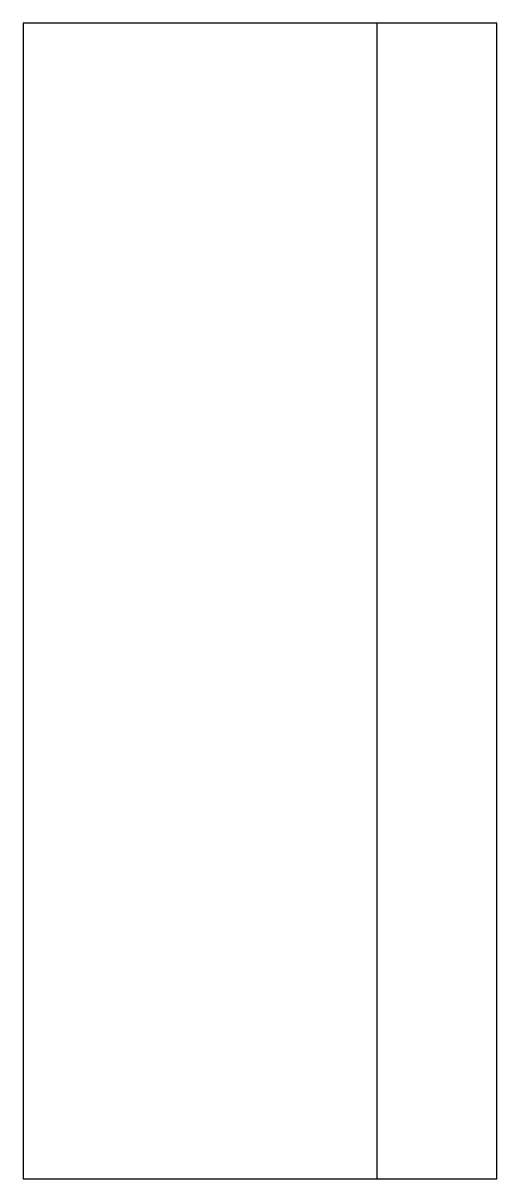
# Model space of a CAD drawing. Header units: millimetres. Extents: x 0 to 1227, y 0 to 2994.
import ezdxf

# ---------------------------------------------------------------- set-up
doc = ezdxf.new("R2010")
doc.units = ezdxf.units.MM
doc.layers.add('Unfold', color=7, linetype='CONTINUOUS')

msp = doc.modelspace()

# ---------------------------------------------------------------- linework, layer by layer
at = {"layer": 'Unfold'}
for p, q in [((1227.098226, 2993.8), (0, 2993.8)), ((0, 2993.8), (0, 0)), ((916.8, 0), (916.8, 2993.8)), ((1227.098226, 0), (1227.098226, 2993.8)), ((0, 0), (1227.098226, 0))]:
    msp.add_line(p, q, dxfattribs=at)

doc.saveas('drawing.dxf')
